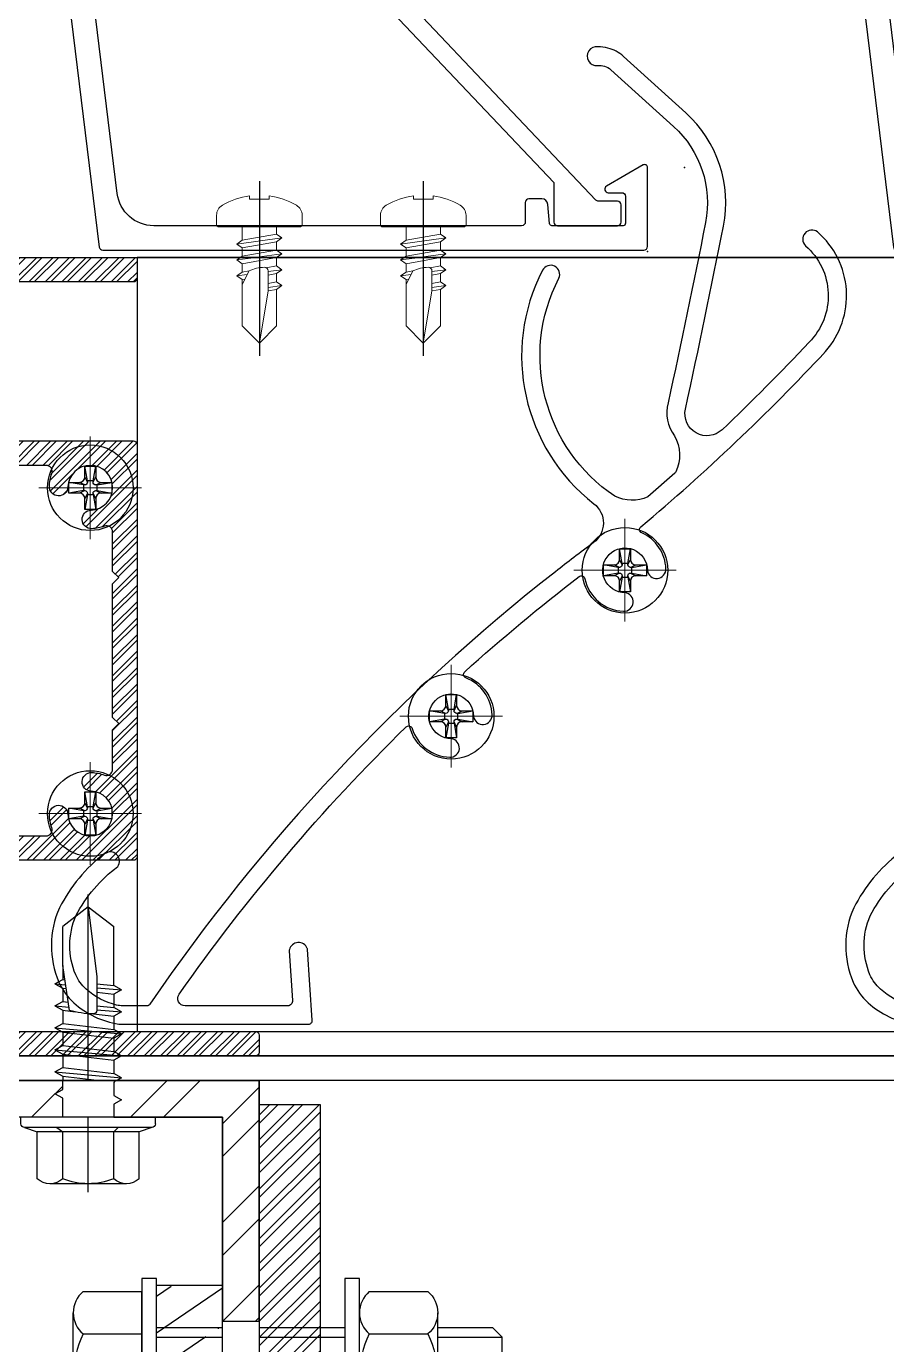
# Model space of a CAD drawing. Header units: millimetres. Extents: x -1379 to 1385823, y -4884429 to 548763.
# Drawn here: x 405850.2 to 405920.6, y -2330143.8 to -2330036 of the extents above; entities that cross this region are included whole.
import ezdxf
from ezdxf.xclip import XClip

# ---------------------------------------------------------------- set-up
doc = ezdxf.new("R2010")
doc.units = ezdxf.units.MM
doc.header["$XCLIPFRAME"] = 0
doc.set_wipeout_variables(frame=1)
doc.linetypes.add('CENTER', pattern=[50.800000000000004, 31.75, -6.35, 6.35, -6.35])
doc.linetypes.add('HIDDEN', pattern=[0.375, 0.25, -0.125])
for name, color, linetype in [('000 - STRUCTURE_STEEL_ACCESORIES_MAIN_COLOR_2', 7, 'Continuous'), ('000 - STRUCTURE_STEEL_ACCESORIES_WIPEOUT_', 7, 'Continuous'), ('010 - ASPG_ACCESSORIES_HATCH_', 7, 'Continuous'), ('010 - ASPG_ACCESSORIES_MAIN_COLOR_1', 7, 'Continuous'), ('010 - ASPG_ACCESSORIES_SUB_COLOR_1', 7, 'Continuous'), ('010 - ASPG_ACCESSORIES_SUB_COLOR_2', 7, 'Continuous'), ('010 - ASPG_ACCESSORIES_SYMBOL_', 7, 'Continuous'), ('010 - ASPG_ACCESSORIES_WIPEOUT_', 7, 'Continuous'), ('010 - ASPG_EXTR_DEF_SUB', 7, 'Continuous'), ('010 - ASPG_EXTR_MAIN_COLOR_2', 7, 'Continuous'), ('010 - ASPG_FASTERN_DEF_SUB', 7, 'Continuous'), ('010 - ASPG_FASTERN_MAIN_COLOR_1', 7, 'Continuous'), ('010 - ASPG_FASTERN_SUB_COLOR_2', 7, 'Continuous'), ('010 - ASPG_FRAMING_CUT_COLOR_4', 7, 'Continuous'), ('010 - ASPG_FRAMING_HATCH_', 7, 'Continuous'), ('010 - ASPG_FRAMING_MAIN_COLOR_2', 7, 'Continuous'), ('010 - ASPG_FRAMING_SUB_COLOR_2', 7, 'Continuous'), ('010 - ASPG_FRAMING_WIPEOUT_', 7, 'Continuous'), ('BOLT & SCREW', 7, 'Continuous'), ('Center Line', 7, 'CENTER')]:
    doc.layers.add(name, color=color, linetype=linetype)
doc.layers.add('12-GRID', color=7, linetype='CENTER', lineweight=13)
doc.layers.add('SCREW', color=7, linetype='Continuous', lineweight=5)
pattern_1 = [(45, (68845973.91123614, -106253.6340706302), (-4.041115254481119, 4.041115254481119), []), (45, (68845976.60531414, -106253.6340706302), (-4.041115254481119, 4.041115254481119), [])]

# ---------------------------------------------------------------- blocks, each defined once
blk = doc.blocks.new('*U3530')
at = {"layer": '12-GRID', "color": 7, "linetype": 'CENTER'}
for p, q in [((5.684341886080801e-14, -6.200000000000029), (5.684341886080801e-14, 2.200000000000029)), ((-4.199999999999973, -2), (4.200000000000085, -2))]:
    blk.add_line(p, q, dxfattribs=at)
at = {"layer": 'BOLT & SCREW', "color": 7}
for p, q in [((-0.2288719817826677, -1.446462371730204), (-0.4418749999998197, -0.2325000000002947)), ((0.2288719817822642, -1.446462371730562), (0.4418749999996946, -0.2324999999999764)), ((-0.553537628269381, -1.771128018217196), (-1.767499999999847, -1.558125000000442)), ((-0.4577439635652332, -1.771128018217196), (-0.8837500000000146, -1.558125000000442)), ((-0.2288719817826677, -1.542256036434869), (-0.4418749999998197, -1.116250000000048)), ((0.2288719817822642, -1.542256036434869), (0.4418749999996946, -1.116250000000048)), ((0.4577439635647103, -1.771128018217196), (0.8837499999994917, -1.558125000000442)), ((0.5535376282692559, -1.771128018217196), (1.767500000000001, -1.558125000000124)), ((-0.553537628269381, -2.228871981782805), (-1.767500000000483, -2.441875000000354)), ((-0.4577439635652332, -2.228871981782805), (-0.8837500000000146, -2.441875000000354)), ((-0.2288719817826677, -2.457743963565131), (-0.4418749999998197, -2.883750000000271)), ((-0.2288719817821107, -2.553537628269438), (-0.4418749999998197, -3.767500000000023)), ((0.4418749999996946, -2.883750000000271), (0.2288719817829008, -2.457743963565131)), ((0.2288719817829008, -2.553537628269438), (0.4418749999999732, -3.767500000000023)), ((0.4577439635647103, -2.228871981782805), (0.8837500000001283, -2.441874999999877)), ((0.5535376282692559, -2.228871981782805), (1.767500000000001, -2.441874999999877))]:
    blk.add_line(p, q, dxfattribs=at)
for points in [[(-1.767500000000006, -1.558125000000442), (-0.8837500000001342, -1.558125000000442, 0.4142135623730394), (-0.4418749999998197, -1.116250000000048), (-0.4418749999998197, -0.2325000000002947), (0.4418749999996946, -0.2324999999999764), (0.4418749999996946, -1.116250000000048, 0.4142135623731505), (0.8837500000000089, -1.558125000000442), (1.76750000000012, -1.558125000000124), (1.76750000000012, -2.441874999999877), (0.8837500000000089, -2.441874999999877, 0.414213562373095), (0.4418749999996946, -2.883750000000271), (0.4418749999999732, -3.767500000000023), (-0.4418749999998197, -3.767500000000023), (-0.4418749999998197, -2.883750000000271, 0.4142135623730397), (-0.8837500000001342, -2.441875000000354), (-1.767500000000483, -2.441875000000354)], [(0.2288719817829008, -2.457743963565131, -0.414213562373095), (0.4577439635645909, -2.228871981782805), (0.5535376282692559, -2.228871981782805), (0.5535376282692559, -1.771128018217196), (0.4577439635645909, -1.771128018217196, -0.4142135623730951), (0.228871981782105, -1.542256036434869), (0.228871981782105, -1.446462371730562), (-0.2288719817826677, -1.446462371730204), (-0.2288719817826677, -1.542256036434869, -0.4142135623730951), (-0.4577439635649944, -1.771128018217196), (-0.553537628269381, -1.771128018217196), (-0.553537628269381, -2.228871981782805), (-0.4577439635649944, -2.228871981782805, -0.4142135623730951), (-0.2288719817826677, -2.457743963565131), (-0.2288719817822698, -2.553537628269438), (0.2288719817829008, -2.553537628269438)]]:
    blk.add_lwpolyline(points, format="xyb", close=True, dxfattribs=at)
blk.add_circle((5.684341886080801e-14, -2), 3.5, dxfattribs=at)
blk = doc.blocks.new('000_ASPG_TYP_FILES_20260218-010703_FRAME_EXTR_')
at = {"layer": '010 - ASPG_FRAMING_HATCH_'}
h = blk.add_hatch(dxfattribs=at)
h.set_pattern_fill('ANSI32', scale=0.1, angle=180)
h.set_pattern_definition([(225, (0, 0), (0.6735192090801866, -0.6735192090801868), []), (225, (-0.4490130000000001, 5.498823332255506e-17), (0.6735192090801866, -0.6735192090801868), [])])
edge = h.paths.add_edge_path()
edge.add_line((1.999999996740371, 15.99999999965075), (1.999999996740371, 1.999999999941792))
edge.add_line((1.999999996740371, 1.999999999941792), (39.69999999750871, 1.999999999941792))
edge.add_arc((39.69999999730499, 1.700000000040752), 0.2999999999010399, -3.891028654834372e-08, 89.99999996109239, ccw=False)
edge.add_line((39.99999999720603, 1.699999999837019), (39.99999999720603, 0.2999999996973202))
edge.add_arc((39.69999999750872, 0.2999999996973131), 0.2999999996973131, -90.00000000000142, 1.4210854715202004e-12, ccw=False)
edge.add_line((39.69999999750871, 0), (0.2999999996973202, 0))
edge.add_arc((0.2999999996973273, 0.2999999996973273), 0.2999999996973273, 180.0000000000013, 269.99999999999864, ccw=False)
edge.add_line((0, 0.2999999996973202), (0, 17.69999999989523))
edge.add_arc((0.2999999999301508, 17.70000000012806), 0.2999999999301508, 90.00000004446741, 180.0000000444674, ccw=False)
edge.add_line((0.2999999996973202, 18.00000000005821), (22.5570233851904, 18.00000000005821))
edge.add_arc((22.5570233856712, 18.50000000026317), 0.5000000002049632, 269.9999999449049, 380.2095453190142)
edge.add_arc((26.1699999981368, 19.82999999686102), 3.349999998908497, 182.0637942974167, 200.2095453254992, ccw=False)
edge.add_arc((23.58168000320438, 19.73672835517209), 0.7599999998138507, 2.0637943418387863, 182.0637943418388, ccw=False)
edge.add_arc((26.16999999910358, 19.82999999939922), 1.830000000338361, 182.0637943388468, 447.9362056470717)
edge.add_arc((26.263271644013, 22.41831999551505), 0.7600000000549151, 87.93620564125177, 267.9362056412518, ccw=False)
edge.add_arc((26.16999999863267, 19.8300000075356), 3.349999992334041, 69.79045460402187, 87.9362056313708, ccw=False)
edge.add_arc((27.49999999788272, 23.44297661244421), 0.5000000006038865, 249.7904545688332, 359.9999999442181)
edge.add_line((27.9999999984866, 23.44297661195742), (27.9999999984866, 26.67999999993481))
edge.add_line((27.9999999984866, 26.67999999993481), (28.49999999674037, 27.17999999958556))
edge.add_line((28.49999999674037, 27.17999999958556), (27.9999999984866, 27.67999999970198))
edge.add_line((27.9999999984866, 27.67999999970198), (27.9999999984866, 38.61999999982072))
edge.add_line((27.9999999984866, 38.61999999982072), (28.49999999674037, 39.11999999993714))
edge.add_line((28.49999999674037, 39.11999999993714), (27.9999999984866, 39.62000000005355))
edge.add_line((27.9999999984866, 39.62000000005355), (27.9999999984866, 42.85702338756528))
edge.add_arc((27.49999999787862, 42.85702338707262), 0.5000000006079759, 5.645408219420843e-08, 110.2095454304945)
edge.add_arc((26.16999999884449, 46.46999999186602), 3.349999992147246, 272.0637943651193, 290.20954539329375, ccw=False)
edge.add_arc((26.263271644013, 43.88168000403675), 0.7600000000258301, 92.06379435882718, 272.0637943588272, ccw=False)
edge.add_arc((26.16999999910502, 46.47000000012492), 1.830000000339747, 272.0637943528818, 537.9362056611998)
edge.add_arc((23.58168000320438, 46.56327164435061), 0.7599999998138507, 177.9362056581612, 357.9362056581612, ccw=False)
edge.add_arc((26.16999999825318, 46.47000000263876), 3.349999999025627, 159.7904546748206, 177.9362057022633, ccw=False)
edge.add_arc((22.55702338551316, 47.7999999994954), 0.500000000434755, 339.790454661877, 450.0000000369852)
edge.add_line((22.5570233851904, 48.29999999993015), (0.2999999996973202, 48.29999999993015))
edge.add_arc((0.2999999996973095, 48.59999999962746), 0.2999999996973131, 179.9999999999987, 270.00000000000205, ccw=False)
edge.add_line((0, 48.59999999962747), (0, 59.99999999994179))
edge.add_arc((0.2999999996973202, 59.99999999994179), 0.2999999996973202, 90, 180, ccw=False)
edge.add_line((0.2999999996973202, 60.29999999963911), (4.999999997438863, 60.29999999963911))
edge.add_line((4.999999997438863, 60.29999999963911), (4.999999997438863, 64.99999999959255))
edge.add_arc((5.299999997369017, 64.99999999982538), 0.2999999999301544, 90.0000000444681, 180.0000000444674, ccw=False)
edge.add_line((5.299999997136183, 65.29999999975553), (29.99999999883585, 65.29999999975553))
edge.add_line((29.99999999883585, 65.29999999975553), (29.99999999883585, 63.59999999997672))
edge.add_arc((29.69999999890567, 63.59999999974391), 0.2999999999301721, -89.99999995552861, 4.4463320136856055e-08, ccw=False)
edge.add_line((29.69999999913853, 63.29999999981374), (7.299999997485429, 63.29999999981374))
edge.add_arc((7.29999999771826, 62.99999999988358), 0.2999999999301508, 90.00000004446738, 180.0000000444674)
edge.add_line((6.999999997788109, 62.99999999965075), (6.999999997788109, 58.29999999969732))
edge.add_line((6.999999997788109, 58.29999999969732), (2.300000000162981, 58.29999999969732))
edge.add_arc((2.299999998300336, 57.99999999813735), 0.3000000015599653, 89.99999964426098, 179.999999644261)
edge.add_line((1.999999996740371, 58), (1.999999996740371, 50.60000000003492))
edge.add_arc((2.299999998533172, 50.60000000166475), 0.3000000017928013, 180.000000311273, 270.0000003112706)
edge.add_line((2.300000000162981, 50.29999999987194), (29.69999999913853, 50.29999999987194))
edge.add_arc((29.6999999989348, 49.9999999999709), 0.299999999901047, -3.890897914970992e-08, 89.99999996109108, ccw=False)
edge.add_line((29.99999999883585, 49.99999999976717), (29.99999999883585, 26.67999999993481))
edge.add_line((29.99999999883585, 26.67999999993481), (29.99999999883585, 16.29999999981374))
edge.add_arc((29.6999999989057, 16.2999999995809), 0.2999999999301508, -89.99999995553259, 4.446741286301403e-08, ccw=False)
edge.add_line((29.69999999913853, 15.99999999965075), (1.999999996740371, 15.99999999965075))
at = {"layer": '010 - ASPG_FRAMING_CUT_COLOR_4', "color": 7}
blk.add_lwpolyline([(1.999999996740371, 15.99999999965075), (1.999999996740371, 1.999999999941792), (39.69999999750871, 1.999999999941792, -0.4142135623731089), (39.99999999720603, 1.699999999837019), (39.99999999720603, 0.2999999996973202, -0.4142135623731089), (39.69999999750871, 0), (0.2999999996973202, 0, -0.4142135623730811), (0, 0.2999999996973202), (0, 17.69999999989523, -0.4142135623730951), (0.2999999996973202, 18.00000000005821), (22.5570233851904, 18.00000000005821, 0.5217296884731124), (23.02624112786725, 18.67272727261297, -0.07934163687482358), (22.82217297761235, 19.70935906958766, -1), (24.34118702879641, 19.76409764075652, 2.296345716993233), (26.23590235819574, 21.65881296969019, -1), (26.29064092983026, 23.17782702133991, -0.0793416368716021), (27.32727272447664, 22.9737588702119, 0.5217296884801942), (27.9999999984866, 23.44297661195742), (27.9999999984866, 26.67999999993481), (28.49999999674037, 27.17999999958556), (27.9999999984866, 27.67999999970198), (27.9999999984866, 38.61999999982072), (28.49999999674037, 39.11999999993714), (27.9999999984866, 39.62000000005355), (27.9999999984866, 42.85702338756528, 0.5217296884727316), (27.32727272447664, 43.3262411293108, -0.07934163687522733), (26.29064092983026, 43.122172978241, -1), (26.23590235819574, 44.64118702983251, 2.296345716995783), (24.34118702879641, 46.53590235876618, -1), (22.82217297761235, 46.59064092993503, -0.07934163687201433), (23.02624112786725, 47.62727272690972, 0.5217296884786579), (22.5570233851904, 48.29999999993015), (0.2999999996973202, 48.29999999993015, -0.4142135623731158), (0, 48.59999999962747), (0, 59.99999999994179, -0.414213562373095), (0.2999999996973202, 60.29999999963911), (4.999999997438863, 60.29999999963911), (4.999999997438863, 64.99999999959255, -0.4142135623730879), (5.299999997136183, 65.29999999975553), (29.99999999883585, 65.29999999975553), (29.99999999883585, 63.59999999997672, -0.4142135623730533), (29.69999999913853, 63.29999999981374), (7.299999997485429, 63.29999999981374, 0.4142135623730949), (6.999999997788109, 62.99999999965075), (6.999999997788109, 58.29999999969732), (2.300000000162981, 58.29999999969732, 0.4142135623730948), (1.999999996740371, 58), (1.999999996740371, 50.60000000003492, 0.4142135623730845), (2.300000000162981, 50.29999999987194), (29.69999999913853, 50.29999999987194, -0.4142135623730951), (29.99999999883585, 49.99999999976717), (29.99999999883585, 26.67999999993481), (29.99999999883585, 16.29999999981374, -0.4142135623730951), (29.69999999913853, 15.99999999965075)], format="xyb", close=True, dxfattribs=at)
at = {"color": 7}
for p in [(26.16999999736436, 48.46999999973923), (26.16999999736436, 21.82999999966705)]:
    blk.add_blockref('*U3530', p, dxfattribs=at)
blk = doc.blocks.new('PZG35-9D5')
at = {"layer": 'Center Line', "color": 7}
blk.add_line((1.4210854715202e-14, 3.733653355866409), (1.4210854715202e-14, -10.53404386090006), dxfattribs=at)
at = {"layer": 'SCREW', "color": 7}
for p, q in [((-1.399999999999963, 2.842170943040401e-14), (-1.399999999999963, -1.090192378864657)), ((1.399999999999991, 0), (1.399999999999991, -0.5901923788647139)), ((-1.850000000000009, -1.399999999999977), (1.850000000000037, -0.8999999999999773)), ((-1.399999999999963, -1.090192378864685), (1.399999999999991, -0.5901923788646855)), ((1.850000000000037, -0.8999999999999773), (1.399999999999991, -0.5901923788646855)), ((1.850000000000037, -0.8999999999999773), (1.399999999999991, -1.209807621135297)), ((-1.850000000000009, -1.399999999999977), (-1.399999999999963, -1.090192378864685)), ((-1.850000000000009, -1.399999999999977), (-1.399999999999963, -1.709807621135297)), ((-1.399999999999963, -1.709807621135297), (1.399999999999991, -1.209807621135297)), ((-1.399999999999963, -1.709807621135269), (-1.399999999999963, -2.390192378864697)), ((-1.399999999999963, -2.390192378864697), (1.399999999999991, -1.890192378864697)), ((1.399999999999991, -1.209807621135269), (1.399999999999991, -1.890192378864725)), ((1.850000000000037, -2.199999999999989), (1.399999999999991, -1.890192378864697)), ((-1.850000000000009, -2.699999999999989), (1.850000000000037, -2.199999999999989)), ((-1.850000000000009, -2.699999999999989), (-1.399999999999963, -2.390192378864697)), ((-1.850000000000009, -2.699999999999989), (-1.399999999999963, -3.009807621135309)), ((-1.399999999999963, -3.009807621135309), (1.399999999999991, -2.509807621135309)), ((-1.399999999999963, -3.009807621135309), (-1.399999999999963, -3.690192378864708)), ((0.5619885887190463, -3.339837273736322), (1.399999999999991, -3.190192378864708)), ((1.850000000000037, -2.199999999999989), (1.399999999999991, -2.509807621135309)), ((1.399999999999991, -2.50980762113528), (1.399999999999991, -3.190192378864708)), ((1.850000000000037, -3.5), (1.399999999999991, -3.190192378864708)), ((-1.850000000000009, -4), (-1.399999999999963, -3.690192378864708)), ((-1.850000000000009, -4), (-0.9911470940920566, -3.883938796498938)), ((-1.850000000000009, -4), (-1.399999999999963, -4.30980762113532)), ((-1.399999999999963, -3.690192378864708), (-0.8446989986695002, -3.591031485769975)), ((-1.399999999999963, -4.30980762113532), (-1.184865735341859, -4.271390788160659)), ((-1.399999999999963, -4.309807621135349), (-1.399999999999963, -8.099999999999966)), ((0.7141825614195483, -3.653488843051434), (1.850000000000037, -3.5)), ((0.7141825614195483, -3.932275020881832), (1.399999999999991, -3.80980762113532)), ((1.850000000000037, -3.5), (1.399999999999991, -3.80980762113532)), ((1.399999999999991, -3.809807621135349), (1.399999999999991, -4.490192378864691)), ((0.7141825614195483, -4.612659778611231), (1.399999999999991, -4.49019237886472)), ((0.7141825614195483, -4.953488843051389), (1.850000000000037, -4.800000000000011)), ((0.7141825614195483, -5.232275020881843), (1.399999999999991, -5.109807621135332)), ((1.850000000000037, -4.800000000000011), (1.399999999999991, -4.49019237886472)), ((1.850000000000037, -4.800000000000011), (1.399999999999991, -5.109807621135332)), ((1.399999999999991, -5.109807621135332), (1.399999999999991, -8.099999999999966)), ((1.4210854715202e-14, -9.5), (-1.399999999999963, -8.099999999999966)), ((1.4210854715202e-14, -9.5), (1.399999999999991, -8.099999999999966))]:
    blk.add_line(p, q, dxfattribs=at)
blk.add_lwpolyline([(1.4210854715202e-14, -9.5), (0.7141825614195483, -5.232275020881843), (0.7141825614195483, -3.600899293750615, 0.4176573264866609), (0.4106596181599826, -3.300919979679151, 0.1081021898226624), (-0.8446989986694433, -3.591031485769975), (-1.399999999999991, -4.701675652739141)], format="xyb", dxfattribs=at)
blk = doc.blocks.new('*U3139')
at = {"layer": 'SCREW', "color": 7}
blk.add_lwpolyline([(3.026373332565058, 1.780836269555209, 0.09905967801670053), (0.7999999999999687, 2.546427498927414), (0.7999999999999687, 2.274284095813357), (-0.800000000000054, 2.274284095813357), (-0.800000000000054, 2.546427498927414, 0.09905967801670058), (-3.026373332565143, 1.780836269555209, 0.2665876613401604), (-3.500000000000043, 0.9556546004010897), (-3.500000000000043, 0.1999999999999886, 0.4142135623730938), (-3.300000000000054, 0), (3.299999999999997, 0, 0.4142135623731049), (3.499999999999986, 0.1999999999999886), (3.499999999999957, 0.9556546004010897, 0.2665876613401604)], format="xyb", close=True, dxfattribs=at)
blk.add_blockref('PZG35-9D5', (-1.4210854715202e-14, 0), dxfattribs=at)
blk = doc.blocks.new('*U3144')
at = {"color": 7}
blk.add_point((0, 0), dxfattribs=at)
at = {"layer": '010 - ASPG_ACCESSORIES_MAIN_COLOR_1', "color": 7}
blk.add_lwpolyline([(9.938031048281118, -42.27776159492242), (4.866356541635469, -0.8481197821154633, 0.3641755342157969), (4.570876519894227, -0.5999999995172398), (-39.69999999902211, -0.5999999995172398, 0.4142135623731156), (-39.99999999883585, -0.8999999995638059), (-39.99999999883585, -7.366962144914214, 0.5773502691897371), (-39.65044321701862, -7.568778847059366), (-36.64260295056738, -5.832201459393036, 0.7673269879794871), (-36.78520590183325, -5.299999999645297), (-37.89999999874271, -5.299999999645297, -0.4142135623735732), (-38.19999999902211, -4.999999999656938), (-38.19999999902211, -2.799999999587089, -0.4142135623730951), (-37.99999999883585, -2.59999999951724), (-32.18326623388566, -2.59999999951724, -0.3888787318530097), (-31.98402729420923, -2.782568851142787), (-31.8474567013327, -4.343577870872468, 0.3888787318530089), (-31.34935935237445, -4.799999999528882), (-30.29999999911524, -4.799999999528882, 0.4142135623732408), (-29.99999999883585, -4.499999999540523), (-29.99999999883585, -2.899999999505599, -0.4142135623731785), (-29.69999999902211, -2.59999999951724), (0.4107479506637901, -2.59999999951724, -0.3789692262628873), (3.38851808081381, -5.235465979035143), (7.952927200356498, -42.5207682372482, 0.4465929586642906)], format="xyb", dxfattribs=at)
at = {"layer": '010 - ASPG_EXTR_DEF_SUB', "color": 7}
blk.add_point((-39.99999999883585, -0.4999999995172402), dxfattribs=at)
at = {"layer": '010 - ASPG_EXTR_MAIN_COLOR_2', "color": 7}
blk.add_lwpolyline([(-17.14292736421339, -22.16859813180672), (-32.34153279638849, -6.131750148785431), (-32.34153279638849, -2.899999981694054, 0.4143115081626392), (-32.64163311407901, -2.59999999951724), (-37.54163311352022, -2.59999999951724, 0.4141156188887998), (-37.84153278893791, -2.899999981635847), (-37.84153278893791, -4.299999988411218, 0.4142135623731781), (-37.54153279098682, -4.599999986478724), (-35.98884801496752, -4.599999986478724, -0.205894629290155), (-35.77110154624097, -4.693635078269653), (33.22969053988345, -77.49999999954052)], format="xyb", dxfattribs=at)
at = {"layer": 'SCREW', "color": 7, "rotation": 180}
for p in [(-21.64901723782532, -2.499999999924694), (-8.237076249206439, -2.499999999924694)]:
    blk.add_blockref('*U3139', p, dxfattribs=at)
blk = doc.blocks.new('*U3052')
at = {"color": 7}
blk.add_wipeout([(1440.0000000029759, 4.0000000015470505), (60.00000000297587, 4.000000000000455), (60.00000000297587, 69.30000000000041), (1440.0000000029759, 69.300000001547)], dxfattribs=at).dxf.layer = '010 - ASPG_FRAMING_WIPEOUT_'
at = {"layer": '010 - ASPG_FRAMING_MAIN_COLOR_2', "color": 7}
blk.add_lwpolyline([(1410.00000000414, 69.30000000154668), (90.00000000181171, 69.3), (90.00000000181171, 6), (1410.00000000414, 6.000000001546685)], close=True, dxfattribs=at)
at = {"layer": '010 - ASPG_FRAMING_SUB_COLOR_2', "color": 7}
for points in [[(1440.000000002976, 4.000000001546685), (60.00000000297587, 4), (60.00000000297587, 69.3), (1440.000000002976, 69.30000000154668)], [(60.00000000297587, 2.000000000715772), (60.00000000297587, 4), (1440.000000002976, 4.000000001546685), (1440.000000002976, 2.000000002262457)]]:
    blk.add_lwpolyline(points, close=True, dxfattribs=at)
at = {"color": 7, "rotation": 180}
for p in [(91.77030946011655, 69.3), (156.7703094601166, 69.3)]:
    blk.add_blockref('*U3144', p, dxfattribs=at)
at = {"color": 7}
blk.add_blockref('000_ASPG_TYP_FILES_20260218-010703_FRAME_EXTR_', (60.00000000297587, 4), dxfattribs=at)
blk = doc.blocks.new('C-1-IV01_REV00_20260605-140059_LOPF_ASPG')
at = {"color": 7}
blk.add_blockref('*U3052', (3165, -960), dxfattribs=at)
blk = doc.blocks.new('*U2620')
at = {"layer": '010 - ASPG_ACCESSORIES_SUB_COLOR_2', "color": 7}
for p, q in [((-2.084999999999127, -1.547816335794778), (-2.084999999999127, 0)), ((2.084999999999013, -1.047816335789321), (2.084999999999127, 0)), ((-2.084999999999127, -1.547816335789321), (2.084999999999127, -1.047816335789321)), ((2.729999999999563, -1.399999999995998), (2.084999999999127, -1.047816335789321)), ((-2.729999999999563, -1.899999999995998), (2.729999999999563, -1.399999999995998)), ((-2.729999999999563, -1.899999999995998), (-2.084999999999127, -1.547816335789321)), ((-2.729999999999563, -1.899999999995998), (-2.084999999999127, -2.252183664200857)), ((-2.084999999999127, -2.252183664200857), (2.084999999999127, -1.752183664200857)), ((2.729999999999563, -1.399999999995998), (2.084999999999127, -1.752183664200857)), ((2.084999999999013, -2.847816335790412), (2.0849999999989, -1.752183664201084)), ((-2.729999999999563, -3.69999999999709), (2.729999999999563, -3.19999999999709)), ((-2.084999999999013, -3.347816335790412), (-2.084999999999127, -2.252183664206314)), ((-2.084999999999127, -3.347816335790412), (2.084999999999127, -2.847816335790412)), ((2.729999999999563, -3.19999999999709), (2.084999999999127, -2.847816335790412)), ((2.729999999999563, -3.19999999999709), (2.084999999999127, -3.552183664201948)), ((-2.729999999999563, -3.69999999999709), (-2.084999999999127, -3.347816335790412)), ((-2.729999999999563, -3.69999999999709), (-2.084999999999127, -4.052183664201948)), ((-2.084999999999127, -4.052183664201948), (2.084999999999127, -3.552183664201948)), ((-2.0849999999989, -5.147816335791504), (-2.084999999999013, -4.052183664201948)), ((2.084999999999241, -4.647816335791504), (2.084999999999241, -3.552183664201948)), ((-2.729999999999563, -5.499999999998181), (2.729999999999563, -4.999999999998181)), ((-2.729999999999563, -5.499999999998181), (2.729999999999563, -4.999999999998181)), ((-2.729999999999563, -5.499999999998181), (-2.084999999999127, -5.147816335791504)), ((-2.729999999999563, -5.499999999998181), (-2.084999999999127, -5.147816335791504)), ((-2.084999999999127, -5.147816335791504), (2.084999999999127, -4.647816335791504)), ((-2.084999999999127, -5.147816335791504), (2.084999999999127, -4.647816335791504)), ((-2.084999999999127, -5.852183664203039), (2.084999999999127, -5.352183664203039)), ((-2.084999999999127, -5.852183664203039), (2.084999999999127, -5.352183664203039)), ((2.729999999999563, -4.999999999998181), (2.084999999999127, -4.647816335791504)), ((2.729999999999563, -4.999999999998181), (2.084999999999127, -4.647816335791504)), ((2.729999999999563, -4.999999999998181), (2.084999999999127, -5.352183664203039)), ((2.729999999999563, -4.999999999998181), (2.084999999999127, -5.352183664203039)), ((2.084999999999127, -6.447816335792595), (2.084999999999127, -5.352183664203039)), ((2.084999999999127, -6.447816335792595), (2.084999999999241, -5.352183664203039)), ((-2.729999999999563, -5.499999999998181), (-2.084999999999127, -5.852183664203039)), ((-2.729999999999563, -5.499999999998181), (-2.084999999999127, -5.852183664203039)), ((-2.084999999999127, -6.947816335792595), (-2.0849999999989, -5.852183664203039)), ((-2.084999999999127, -6.947816335792595), (-2.084999999999127, -5.852183664203039)), ((-2.084999999999127, -6.947816335792595), (2.084999999999127, -6.447816335792595)), ((2.729999999999563, -6.799999999999272), (2.084999999999127, -6.447816335792595)), ((-2.729999999999563, -7.299999999999272), (2.729999999999563, -6.799999999999272)), ((-2.729999999999563, -7.299999999999272), (-2.084999999999127, -6.947816335792595)), ((-2.729999999999563, -7.299999999999272), (-2.084999999999127, -7.652183664204131)), ((-2.084999999999127, -7.652183664204131), (2.084999999999127, -7.152183664204131)), ((2.729999999999563, -6.799999999999272), (2.084999999999127, -7.152183664204131)), ((2.084999999999127, -8.247816335793686), (2.084999999999127, -7.152183664204131)), ((-2.084999999999127, -8.747816335793686), (-2.084999999999127, -7.652183664204131)), ((-2.084999999999127, -8.747816335793686), (-1.064489079482883, -8.605286877620529)), ((0.4333070988686814, -8.43729858455481), (2.084999999999127, -8.247816335793686)), ((0.7141825614198751, -8.775605983184505), (2.729999999999563, -8.599999999998545)), ((2.729999999999563, -8.599999999998545), (2.084999999999127, -8.247816335793686)), ((2.729999999999563, -8.599999999998545), (2.084999999999127, -8.952183664205222)), ((-2.729999999999563, -9.099999999998545), (-2.084999999999127, -8.747816335793686)), ((-2.729999999999563, -9.099999999998545), (-1.568355612604137, -8.982641209644498)), ((-2.729999999999563, -9.099999999998545), (-2.084999999999127, -9.452183664205222)), ((-2.084999999999127, -9.452183664205222), (-1.629698446698967, -9.388594061787444)), ((-2.084999999999127, -10.54781633579296), (-2.084999999999127, -9.452183664205222)), ((0.7141825614198751, -9.102437496409038), (2.084999999999127, -8.952183664205222)), ((2.084999999999127, -10.04781633579296), (2.084999999999127, -8.952183664205222)), ((-2.729999999999563, -10.89999999999964), (-2.084999999999127, -10.54781633579296)), ((-2.084999999999127, -10.54781633579296), (-1.798826981090315, -10.50784803706301)), ((0.7141825614198751, -10.20507654483481), (2.084999999999127, -10.04781633579296)), ((0.7141825614198751, -10.57560598318378), (2.729999999999563, -10.39999999999964)), ((0.7141825614198751, -10.90243749640831), (2.084999999999127, -10.75218366420449)), ((2.729999999999563, -10.39999999999964), (2.084999999999127, -10.04781633579296)), ((2.729999999999563, -10.39999999999964), (2.084999999999127, -10.75218366420449)), ((2.084999999999127, -10.75218366420449), (2.084999999999127, -15.59999999999854)), ((-2.729999999999563, -10.89999999999964), (-1.844567201240352, -10.81054635710279)), ((-2.729999999999563, -10.89999999999964), (-2.084999999999127, -11.25218366420449)), ((-2.084999999999127, -11.25218366420449), (-1.907557413303948, -11.22740118002912)), ((-2.084999999999127, -12.40167565273805), (-2.084999999999127, -11.25218366420449)), ((-2.084999999999127, -12.40167565273805), (-2.084999999999127, -15.59999999999854)), ((0, -17.19999999999891), (-2.084999999999127, -15.59999999999854)), ((0, -17.19999999999891), (2.084999999999127, -15.59999999999854))]:
    blk.add_line(p, q, dxfattribs=at)
blk.add_lwpolyline([(0, -17.19999999999891), (0.7141825614198751, -11.45704931750151), (0.7141825614198751, -8.736688384093213, 0.4176573264866609), (0.4106596181591158, -8.436709070021607, 0.07099332720072511), (-1.529698998669119, -8.726820576112004), (-2.084999999999127, -12.40167565273805)], format="xyb", dxfattribs=at)
at = {"layer": '010 - ASPG_ACCESSORIES_SYMBOL_', "color": 7, "linetype": 'CENTER'}
blk.add_line((0, 6.142561988594025), (0, -18.19999999999891), dxfattribs=at)
at = {"layer": '010 - ASPG_FASTERN_MAIN_COLOR_1', "color": 7}
for p, q in [((3.127500000000509, 5.450000000000728), (-3.127500000000509, 5.450000000000728)), ((-4.170000000000073, 5.049999999999272), (-4.170000000000073, 1.200000000000728)), ((-2.084999999999127, 5.049999999999272), (-2.084999999999127, 1.200000000000728)), ((2.084999999999127, 5.049999999999272), (2.084999999999127, 1.200000000000728)), ((4.170000000000073, 5.049999999999272), (4.170000000000073, 1.200000000000728)), ((-5.200000000000728, 0.8500000000003638), (-4.170000000000073, 1.200000000000728)), ((4.170000000000073, 1.200000000000728), (-4.170000000000073, 1.200000000000728)), ((-2.57630675031578, 0.8500000000003638), (-2.084999999999127, 1.200000000000728)), ((2.44630675031658, 0.8500000000003638), (2.084999999999127, 1.200000000000728)), ((5.200000000000728, 0.8500000000003638), (4.170000000000073, 1.200000000000728)), ((-5.5, 0.5499999999992724), (-5.5, 0)), ((5.5, 0), (-5.5, 0)), ((5.200000000000728, 0.8500000000003638), (-5.200000000000728, 0.8500000000003638)), ((5.5, 0.5499999999992724), (5.5, 0))]:
    blk.add_line(p, q, dxfattribs=at)
for centre, radius, start, end in [((-3.127500000000509, 3.891492187500262), 1.55850781249987, 48.01707852331997, 131.98292147668), ((0, -0.1840312499989523), 5.634031249999114, 68.2799117114248, 111.7200882885752), ((3.127500000000509, 3.891492187500262), 1.558507812499965, 48.01707852331997, 131.98292147668), ((-5.200000000000728, 0.5499999999992724), 0.3, 90, 180), ((5.200000000000728, 0.5499999999992724), 0.3, 0, 90)]:
    blk.add_arc(centre, radius, start, end, dxfattribs=at)
blk = doc.blocks.new('G$C7D677D58')
at = {"layer": '010 - ASPG_FASTERN_MAIN_COLOR_1'}
h = blk.add_hatch(dxfattribs=at)
h.set_pattern_fill('ANSI35', scale=0.02, angle=280.6768409131589, style=0)
h.set_pattern_definition([(145.6768409131589, (67.45353497568851, -13.09426057516771), (0.00281929956869494, 0.00412935224241727), []), (145.6768409131589, (67.45006064978782, -13.09491560150343), (0.00281929956869494, 0.00412935224241727), [0.006249999999999968, -0.001249999999999992, 0, -0.001249999999999992])])
h.paths.add_polyline_path([(0.02989179726182556, 0.01545000000078289), (0.02447319464567954, 0.01545000000078289), (0.02447319464567954, 0.0005500000004303729), (0.02989179726182556, 0.0005500000004303729)])
at = {"layer": '010 - ASPG_FASTERN_DEF_SUB', "color": 7, "ltscale": 0.1}
blk.add_line((0.03829179726176335, 0.007999999999924512), (0, 0.007999999999924512, -2.806346833239134e-06), dxfattribs=at)
at = {"layer": '010 - ASPG_FASTERN_MAIN_COLOR_1', "color": 7}
for p, q in [((0.01327319464712673, 0, -2.806346833239134e-06), (0.01327319464712673, 0.01599999999996271, -2.806346833239134e-06)), ((0.01327319464712673, 0.01599999999996271, -2.806346833239134e-06), (0.01447319464705288, 0.01599999999996271, -2.806346833239134e-06)), ((0.01447319464705288, 0.01599999999996271, -2.806346833239134e-06), (0.01447319464705288, 0, -2.806346833239134e-06)), ((0.02989179726182556, 0), (0.02989179726182556, 0.01599999999996271)), ((0.02989179726182556, 0.01599999999996271), (0.03109179726175171, 0.01599999999996271)), ((0.03109179726175171, 0.01599999999996271), (0.03109179726175171, 0)), ((0.01247319464710017, 0.01492820323028354, -2.806346833239134e-06), (0.007673194646940829, 0.01492820323028354, -2.806346833239134e-06)), ((0.03109179726175171, 0.001071796769679167), (0.03109179726175171, 0.01492820323028354)), ((0.03589179726191105, 0.01492820323028354), (0.03109179726175171, 0.01492820323028354)), ((0.006873194647141645, 0.002803847577297347, -2.806346833239134e-06), (0.006873194647141645, 0.01319615242266536, -2.806346833239134e-06)), ((0.01327319464712673, 0.002803847577297347, -2.806346833239134e-06), (0.01327319464712673, 0.01319615242266536, -2.806346833239134e-06)), ((0.03669179726193761, 0.002803847577297347), (0.03669179726193761, 0.01319615242266536)), ((0.002400000000079672, 0.01199999999994361, -2.806346833239134e-06), (0.001600000000053114, 0.01119999999991705, -2.806346833239134e-06)), ((0.006873194647141645, 0.01199999999994361, -2.806346833239134e-06), (0.002400000000079672, 0.01199999999994361, -2.806346833239134e-06)), ((0.001600000000053114, 0.00479999999993197, -2.806346833239134e-06), (0.001600000000053114, 0.01119999999991705, -2.806346833239134e-06)), ((0.006873194647141645, 0.01119999999991705, -2.806346833239134e-06), (0.001600000000053114, 0.01119999999991705, -2.806346833239134e-06)), ((0.01247319464710017, 0.01146410161504718, -2.806346833239134e-06), (0.007673194646940829, 0.01146410161504718, -2.806346833239134e-06)), ((0.03589179726191105, 0.01146410161504718), (0.03109179726175171, 0.01146410161504718)), ((0.006873194647141645, 0.00479999999993197, -2.806346833239134e-06), (0.001600000000053114, 0.00479999999993197, -2.806346833239134e-06)), ((0.002400000000079672, 0.003999999999905413, -2.806346833239134e-06), (0.001600000000053114, 0.00479999999993197, -2.806346833239134e-06)), ((0.01247319464710017, 0.00453589838480184, -2.806346833239134e-06), (0.007673194646940829, 0.00453589838480184, -2.806346833239134e-06)), ((0.03589179726191105, 0.00453589838480184), (0.03109179726175171, 0.00453589838480184)), ((0.006873194647141645, 0.003999999999905413, -2.806346833239134e-06), (0.002400000000079672, 0.003999999999905413, -2.806346833239134e-06)), ((0.01247319464710017, 0.001071796769679167, -2.806346833239134e-06), (0.007673194646940829, 0.001071796769679167, -2.806346833239134e-06)), ((0.01447319464705288, 0, -2.806346833239134e-06), (0.01327319464712673, 0, -2.806346833239134e-06)), ((0.03109179726175171, 0), (0.02989179726182556, 0)), ((0.03589179726191105, 0.001071796769679167), (0.03109179726175171, 0.001071796769679167))]:
    blk.add_line(p, q, dxfattribs=at)
blk.add_lwpolyline([(0.02989179726182556, 0.01545000000078289), (0.02447319464567954, 0.01545000000078289), (0.02447319464567954, 0.0005500000004303729), (0.02989179726182556, 0.0005500000004303729)], close=True, dxfattribs=at)
at = {"layer": '010 - ASPG_FASTERN_MAIN_COLOR_1', "color": 7, "elevation": -2.806346833239134e-06}
for points in [[(0.007673194646940829, 0.01492820323028354, 0.4618802153516978), (0.007673194646940829, 0.01146410161504718, 0.2309401076757868), (0.007673194646940829, 0.00453589838480184, 0.461880215351701), (0.007673194646940829, 0.001071796769679167)], [(0.01247319464710017, 0.01492820323028354, -0.4618802153516978), (0.01247319464710017, 0.01146410161504718, -0.2309401076757868), (0.01247319464710017, 0.00453589838480184, -0.461880215351701), (0.01247319464710017, 0.001071796769679167)], [(0.03589179726191105, 0.01492820323028354, -0.4618802153516978), (0.03589179726191105, 0.01146410161504718, -0.2309401076757868), (0.03589179726191105, 0.00453589838480184, -0.4618802153517009), (0.03589179726191105, 0.001071796769679167)]]:
    blk.add_lwpolyline(points, format="xyb", dxfattribs=at)
at = {"layer": '010 - ASPG_FASTERN_SUB_COLOR_2', "color": 7, "linetype": 'HIDDEN'}
for p, q in [((0.02989179726182556, 0.01199999999994361), (0.01447319464705288, 0.01199999999994361, -2.806346833239134e-06)), ((0.02989179726182556, 0.01119999999991705), (0.01447319464705288, 0.01119999999991705, -2.806346833239134e-06)), ((0.02989179726182556, 0.00479999999993197), (0.01447319464705288, 0.00479999999993197, -2.806346833239134e-06)), ((0.02989179726182556, 0.003999999999905413), (0.01447319464705288, 0.003999999999905413, -2.806346833239134e-06))]:
    blk.add_line(p, q, dxfattribs=at)
blk = doc.blocks.new('010 - ASPG_ACCESSORIES_BRACKET_FOR_FRAME_TYPE-1_CUT-VIEW')
at = {"color": 7}
blk.add_wipeout([(4.656612873077393e-10, 25.00000000008731), (4.656612873077393e-10, 1.8189894035458565e-12), (40, 1.8189894035458565e-12), (40, 3.000000000153044), (3.0000000003213074, 3.000000000153044), (3.0000000003213074, 25.00000000008731)], dxfattribs=at).dxf.layer = '010 - ASPG_ACCESSORIES_WIPEOUT_'
at = {"layer": '010 - ASPG_ACCESSORIES_HATCH_'}
h = blk.add_hatch(dxfattribs=at)
h.set_pattern_fill('ANSI32', scale=0.03)
h.set_pattern_definition(pattern_1)
h.paths.add_polyline_path([(1.452183664310724, 16.08500000019558), (1.100000000093132, 16.73000000005413), (0.7478163363412023, 16.08500000019558), (4.656612873077393e-10, 16.08500000019558), (4.656612873077393e-10, 25.00000000008731), (3.000000000465661, 25.00000000008731), (2.9848025678657, 16.08500000019558)])
h = blk.add_hatch(dxfattribs=at)
h.set_pattern_fill('ANSI32', scale=0.03)
h.set_pattern_definition(pattern_1)
h.paths.add_polyline_path([(4.656612873077393e-10, 0), (4.656612873077393e-10, 11.78062006374239), (0.1825785292312503, 11.91500000003725), (1.247816335875541, 11.91500000003725), (1.600000000558794, 11.27000000019325), (1.952183664776385, 11.91500000003725), (3.000000000465661, 11.9150000000518), (3.000000000465661, 3.000000000160071), (19.70000000018626, 3.000000000043656), (19.70000000018626, 1.164153218269348e-10)])
h = blk.add_hatch(dxfattribs=at)
h.set_pattern_fill('ANSI32', scale=0.03)
h.set_pattern_definition(pattern_1)
h.paths.add_polyline_path([(28.70000000018626, 1.164153218269348e-10), (28.70000000018626, 3.000000000043656), (40, 3.000000000160071), (40, 0)])
at = {"layer": '010 - ASPG_ACCESSORIES_MAIN_COLOR_1', "color": 7}
blk.add_lwpolyline([(4.656612873077393e-10, 25.00000000008731), (4.656612873077393e-10, 0), (40, 0), (40, 3.000000000160071), (3.000000000465661, 3.000000000160071), (3.000000000465661, 25.00000000008731)], close=True, dxfattribs=at)
at = {"layer": '010 - ASPG_ACCESSORIES_SUB_COLOR_1', "color": 7}
for points in [[(1.452183664310724, 16.08500000019558), (1.100000000093132, 16.73000000005413), (0.7478163363412023, 16.08500000019558), (4.656612873077393e-10, 16.08500000019558), (4.656612873077393e-10, 25.00000000008731), (3.000000000465661, 25.00000000008731), (2.9848025678657, 16.08500000019558)], [(4.656612873077393e-10, 0), (4.656612873077393e-10, 11.78062006374239), (0.1825785292312503, 11.91500000003725), (1.247816335875541, 11.91500000003725), (1.600000000558794, 11.27000000019325), (1.952183664776385, 11.91500000003725), (3.000000000465661, 11.9150000000518), (3.000000000465661, 3.000000000160071), (19.70000000018626, 3.000000000043656), (19.70000000018626, 1.164153218269348e-10)], [(28.70000000018626, 1.164153218269348e-10), (28.70000000018626, 3.000000000043656), (40, 3.000000000160071), (40, 0)]]:
    blk.add_lwpolyline(points, close=True, dxfattribs=at)
blk = doc.blocks.new('*U2650')
at = {"color": 7, "xscale": -1, "rotation": 270}
blk.add_blockref('*U2620', (3.000000000000005, 10.99999999986903), dxfattribs=at)
at = {"color": 7}
blk.add_wipeout([(46.92918839384002, 75.00000000000004), (46.92918839384002, 29.999999999563475), (1.9999999012798035, 29.999999999563453), (1.9999999012798035, 25.000000000000004), (51.92918839383546, 25.00000000000003), (51.92918839383546, 75.00000000000004)], dxfattribs=at).dxf.layer = '000 - STRUCTURE_STEEL_ACCESORIES_WIPEOUT_'
at = {"layer": '010 - ASPG_ACCESSORIES_HATCH_'}
h = blk.add_hatch(dxfattribs=at)
h.set_pattern_fill('ANSI32', scale=0.03, angle=-90.00000000000001)
h.set_pattern_definition([(315, (-106130.5600851464, -14494238.67851865), (1.01027881362028, 1.01027881362028), []), (315, (-106130.5600851464, -14494239.35203815), (1.01027881362028, 1.01027881362028), [])])
h.paths.add_polyline_path([(46.92918839383547, 75.00000000000001), (46.92918839383547, 30.00000000000002), (1.999999901279812, 30), (1.999999901279812, 25), (51.92918839383547, 25.00000000000002), (51.92918839383547, 75.00000000000001)])
at = {"layer": '000 - STRUCTURE_STEEL_ACCESORIES_MAIN_COLOR_2', "color": 7}
blk.add_lwpolyline([(46.92918839383547, 75.00000000000001), (46.92918839383547, 30.00000000000002), (1.999999901279812, 30), (1.999999901279812, 25), (51.92918839383547, 25.00000000000002), (51.92918839383547, 75.00000000000001)], close=True, dxfattribs=at)
at = {"color": 7, "xscale": -1000, "yscale": 1000, "zscale": 1000, "rotation": 90}
blk.add_blockref('G$C7D677D58', (32.19999999972061, 46.47319464554312, 0.001403173416619567), dxfattribs=at)
at = {"color": 7, "xscale": -1, "rotation": 180}
blk.add_blockref('010 - ASPG_ACCESSORIES_BRACKET_FOR_FRAME_TYPE-1_CUT-VIEW', (-4.656559582372211e-10, 25), dxfattribs=at)
blk = doc.blocks.new('*U3138')
at = {"layer": '12-GRID', "color": 7, "linetype": 'CENTER'}
for p, q in [((5.684341886080801e-14, -6.200000000000029), (5.684341886080801e-14, 2.200000000000029)), ((-4.199999999999973, -2), (4.200000000000085, -2))]:
    blk.add_line(p, q, dxfattribs=at)
at = {"layer": 'BOLT & SCREW', "color": 7}
for p, q in [((-0.2288719817826677, -1.446462371730204), (-0.4418749999998197, -0.2325000000002947)), ((0.2288719817822642, -1.446462371730562), (0.4418749999996946, -0.2324999999999764)), ((-0.553537628269381, -1.771128018217196), (-1.767499999999847, -1.558125000000442)), ((-0.4577439635652332, -1.771128018217196), (-0.8837500000000146, -1.558125000000442)), ((-0.2288719817826677, -1.542256036434869), (-0.4418749999998197, -1.116250000000048)), ((0.2288719817822642, -1.542256036434869), (0.4418749999996946, -1.116250000000048)), ((0.4577439635647103, -1.771128018217196), (0.8837499999994917, -1.558125000000442)), ((0.5535376282692559, -1.771128018217196), (1.767500000000001, -1.558125000000124)), ((-0.553537628269381, -2.228871981782805), (-1.767500000000483, -2.441875000000354)), ((-0.4577439635652332, -2.228871981782805), (-0.8837500000000146, -2.441875000000354)), ((-0.2288719817826677, -2.457743963565131), (-0.4418749999998197, -2.883750000000271)), ((-0.2288719817821107, -2.553537628269438), (-0.4418749999998197, -3.767500000000023)), ((0.4418749999996946, -2.883750000000271), (0.2288719817829008, -2.457743963565131)), ((0.2288719817829008, -2.553537628269438), (0.4418749999999732, -3.767500000000023)), ((0.4577439635647103, -2.228871981782805), (0.8837500000001283, -2.441874999999877)), ((0.5535376282692559, -2.228871981782805), (1.767500000000001, -2.441874999999877))]:
    blk.add_line(p, q, dxfattribs=at)
for points in [[(-1.767500000000006, -1.558125000000442), (-0.8837500000001342, -1.558125000000442, 0.4142135623730394), (-0.4418749999998197, -1.116250000000048), (-0.4418749999998197, -0.2325000000002947), (0.4418749999996946, -0.2324999999999764), (0.4418749999996946, -1.116250000000048, 0.4142135623731505), (0.8837500000000089, -1.558125000000442), (1.76750000000012, -1.558125000000124), (1.76750000000012, -2.441874999999877), (0.8837500000000089, -2.441874999999877, 0.414213562373095), (0.4418749999996946, -2.883750000000271), (0.4418749999999732, -3.767500000000023), (-0.4418749999998197, -3.767500000000023), (-0.4418749999998197, -2.883750000000271, 0.4142135623730397), (-0.8837500000001342, -2.441875000000354), (-1.767500000000483, -2.441875000000354)], [(0.2288719817829008, -2.457743963565131, -0.414213562373095), (0.4577439635645909, -2.228871981782805), (0.5535376282692559, -2.228871981782805), (0.5535376282692559, -1.771128018217196), (0.4577439635645909, -1.771128018217196, -0.4142135623730951), (0.228871981782105, -1.542256036434869), (0.228871981782105, -1.446462371730562), (-0.2288719817826677, -1.446462371730204), (-0.2288719817826677, -1.542256036434869, -0.4142135623730951), (-0.4577439635649944, -1.771128018217196), (-0.553537628269381, -1.771128018217196), (-0.553537628269381, -2.228871981782805), (-0.4577439635649944, -2.228871981782805, -0.4142135623730951), (-0.2288719817826677, -2.457743963565131), (-0.2288719817822698, -2.553537628269438), (0.2288719817829008, -2.553537628269438)]]:
    blk.add_lwpolyline(points, format="xyb", close=True, dxfattribs=at)
blk.add_circle((5.684341886080801e-14, -2), 3.5, dxfattribs=at)
blk = doc.blocks.new('*U3024')
at = {"layer": '010 - ASPG_EXTR_DEF_SUB', "color": 7}
blk.add_point((1235, -2.378754970777663e-10), dxfattribs=at)
at = {"layer": '010 - ASPG_EXTR_MAIN_COLOR_2', "color": 7}
for points in [[(1216.472824816126, 68.50458020211246, -0.1258462906385483), (1218.963676901069, 67.206422381809, -0.09885145914925667), (1219.817340067122, 66.03380806517836, -0.2058282691334744), (1219.793666421436, 61.20460651099731, -0.1151163694662807), (1216.368324128445, 57.18072180555484, 0.822373071447778)], [(1217.455046290532, 56.10392398614951, 0.109184526549196), (1221.148600934073, 60.55948756868767, 0.2083234795678962), (1221.189426846337, 66.64026457485326, 0.1005277992320483), (1219.972309139092, 68.31671042159016, 0.1451157280627245), (1216.292309131008, 70.06714037125514)]]:
    blk.add_lwpolyline(points, format="xyb", dxfattribs=at)
blk.add_lwpolyline([(1265.758774927817, 70.06714037124262, 0.4336592857269459), (1265.459426756948, 69.74737493489597), (1265.841377865057, 63.96271307480716, 0.0820690263538202), (1265.86365129333, 63.86745857010324, 0.7206537881255028), (1267.329086504877, 63.97254170017045, 0.07922428198988747), (1267.337783531286, 64.06661670503168), (1267.068773226347, 68.14078645611376, -0.4336592857264138), (1267.467904121149, 68.56714037118441), (1275.861192987766, 68.56714037124262, -0.6073848710044985), (1276.352110221051, 67.62217621301029, -0.04582868044492008), (1257.783822288737, 45.76076047343163, -0.5604921351226578), (1257.287505356129, 45.8857199210856, 0.3178599151680848), (1254.211911419872, 48.23749049502153, 0.9532878111822051), (1254.082072678953, 46.71593409543352, -2.423003988231831), (1252.258069522213, 44.89173717522722, 0.9523147976297285), (1250.736344682053, 44.76348824821839, 0.3008214087947553), (1252.889874737244, 41.75529025418878, -0.5604921351218277), (1252.983518406749, 41.25212405481803, -0.01942473842078824), (1243.623925091699, 33.46052617032042, -0.5525007933269362), (1243.147498584818, 33.63667257962011, 0.3444609008774969), (1239.989498805255, 36.29767865972322, 0.9520149233436535), (1239.86157765612, 34.7759340954312, -2.42318646531747), (1238.037574998569, 32.95193143753063, 0.9520149233867892), (1236.515830433927, 32.82401028868703, 0.2853998218446234), (1238.493024077732, 29.88851448252758, -0.5533776808031501), (1238.562908510212, 29.38496566231557, 0.03067395406819984), (1223.463012880646, 15.05729964532152, 0.4171002255848137), (1224.114368729759, 5.272964204947542, 0.9355530918984264), (1225.096664154902, 6.406584819482717, -0.4344100119147308), (1224.803354519885, 14.29476617462429, -0.01499848524836865), (1231.920564806089, 21.45455419166906, -0.7383485292466446), (1234.917139344383, 19.76412730290981, 0.004917316774645771), (1231.806699985173, 4.803864106181621, 0.2636109069979271), (1234.880209933501, -4.460317215247002), (1239.995733695105, -9.08423626510698, 0.1258843890439943), (1241.267761250492, -9.753782964433, 0.04427494949630078), (1242.089544059709, -9.866966023231313, 1.107654826573523), (1242.125459210947, -8.331805701780056, -0.2155958426847688), (1241.023226659279, -7.991025417116859), (1235.886052070651, -3.34753619647158, -0.2636109069978752), (1233.278225447517, 4.512981288362838, -0.004854851929905817), (1236.34138361644, 19.25507699977102, 0.2339601468136614), (1235.815442486666, 21.95487343798818, -0.2408104543272742), (1235.710313410033, 24.90310810663, -0.1041570884704408), (1235.784604869317, 25.00194829795005), (1237.99301963998, 26.93374890839409, -0.2290212912668875), (1240.700679264031, 26.88725557003131, -0.3817208427142056), (1245.273619593587, 9.0690984173511, 0.9773819303748196), (1246.620311295614, 8.407760736178219, 0.3611050424324235), (1242.408162182663, 27.50327562534444, -0.4961260631527202), (1242.442922529299, 30.6881254172135, 0.003188108562510474), (1244.055809630081, 31.90200527396014, -0.00282652430436861), (1245.561955856625, 33.06505110440271, 0.07704788012868193), (1278.74152756203, 68.43644483806061, -0.2476739044870795), (1278.989188615698, 68.56714037118441), (1280.984089381993, 68.56714037118441, -0.04413111325910057), (1281.472824816126, 68.50458020209994, -0.1258462906385483), (1283.963676901069, 67.20642238179649, -0.09885145914925667), (1284.817340067122, 66.03380806516584, -0.2058282691334744), (1284.793666421436, 61.20460651098479, -0.1151163694662807), (1281.368324128445, 57.18072180554232, 0.822373071447778), (1282.455046290532, 56.10392398613699, 0.109184526549196), (1286.148600934073, 60.55948756867515, 0.2083234795678962), (1286.189426846337, 66.64026457484074, 0.1005277992320483), (1284.972309139092, 68.31671042157764, 0.1451157280627245), (1281.292309131008, 70.06714037124262)], format="xyb", close=True, dxfattribs=at)
at = {"color": 7, "rotation": 179.999999999989}
for p in [(1254.086863745004, 42.88714037119139), (1239.866368722636, 30.94714037118906)]:
    blk.add_blockref('*U3138', p, dxfattribs=at)

msp = doc.modelspace()

# ---------------------------------------------------------------- block references
at = {"color": 7}
msp.add_blockref('C-1-IV01_REV00_20260605-140059_LOPF_ASPG', (402604.3046021664, -2329164.177214643), dxfattribs=at)

# ---------------------------------------------------------------- next in the draw order: block references
ref = msp.add_blockref('*U2650', (405844.3046021667, -2330122.177214643), dxfattribs=dict(at, rotation=270))
XClip(ref).set_block_clipping_path([(-206.9189810291864, -255.55624098918634), (51.929188393987715, 170.05635157902725)])

# ---------------------------------------------------------------- next in the draw order: block references
at = {"color": 7, "rotation": 180}
msp.add_blockref('*U3024', (407139.0986711463, -2330047.510252498), dxfattribs=at)

doc.saveas('drawing.dxf')
